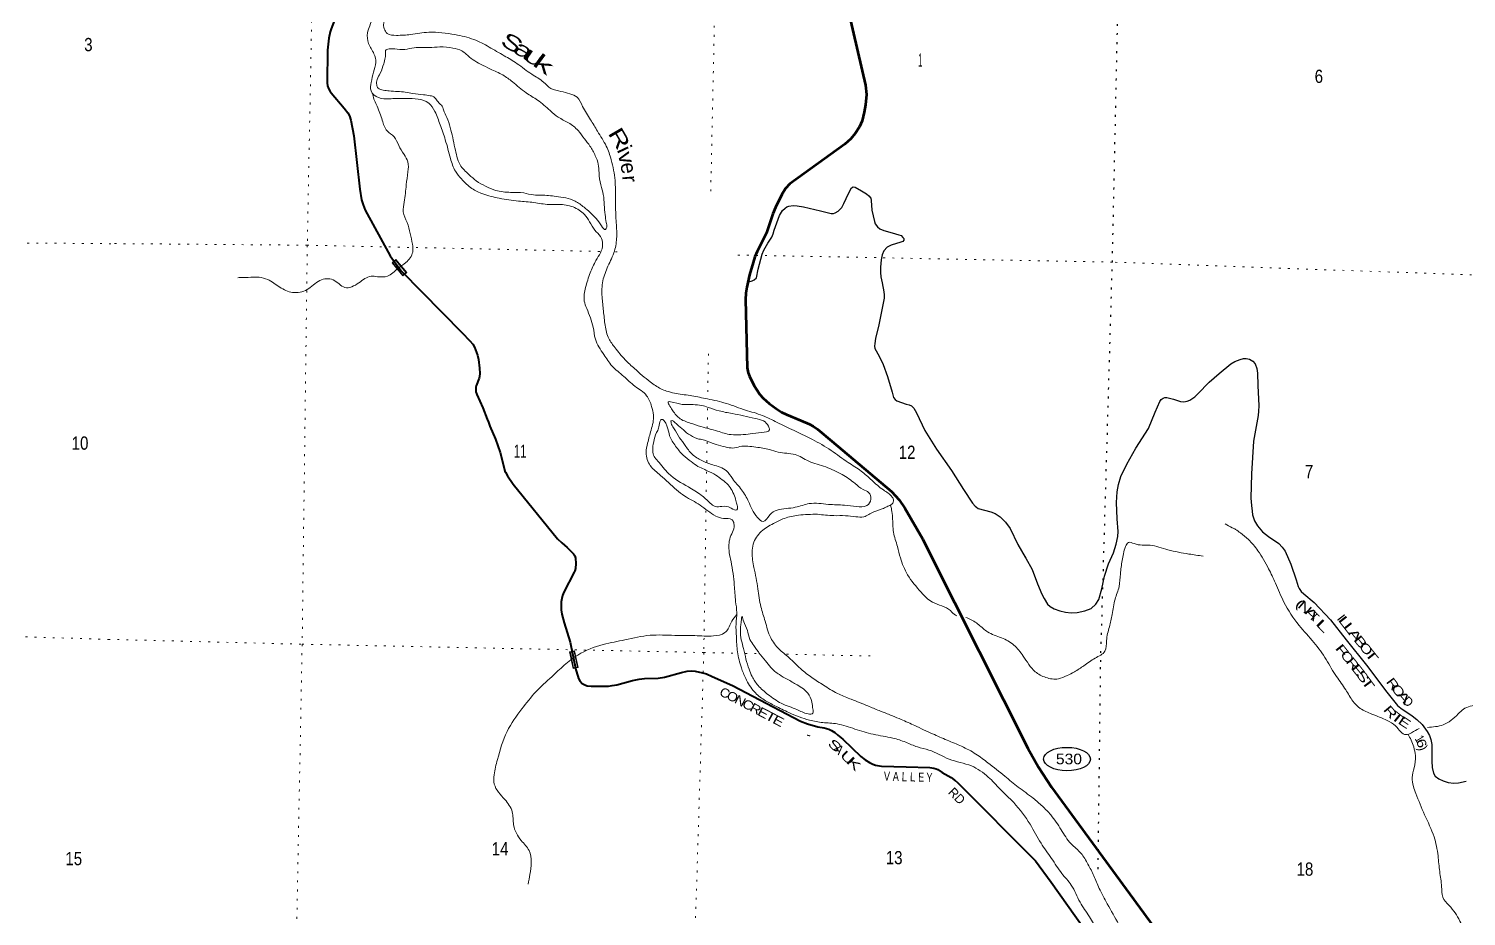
# Model space of a CAD drawing. Header units: feet. Extents: x -1048576 to 137166, y -268550 to 2097152.
# Drawn here: x -154063 to -135091, y 342895 to 354611 of the extents above; entities that cross this region are included whole.
import ezdxf
from ezdxf.enums import TextEntityAlignment as Align

# ---------------------------------------------------------------- set-up
doc = ezdxf.new("R2010")
doc.units = ezdxf.units.FT
doc.header["$LTSCALE"] = 80
doc.linetypes.add('DOTTED', pattern=[1.5, 0.3, -1.2])
for name, color, linetype, lineweight in [('17', 7, 'Continuous', 25), ('23', 7, 'Continuous', 70), ('26', 7, 'Continuous', 40), ('29', 7, 'Continuous', 25), ('39', 7, 'Continuous', 13), ('6', 7, 'DOTTED', 25), ('61', 7, 'Continuous', 13), ('7', 7, 'DOTTED', 13)]:
    doc.layers.add(name, color=color, linetype=linetype, lineweight=lineweight)
for name, color, linetype in [('27', 7, 'Continuous'), ('30', 7, 'Continuous'), ('41', 7, 'Continuous')]:
    doc.layers.add(name, color=color, linetype=linetype)

msp = doc.modelspace()

# ---------------------------------------------------------------- linework, layer by layer
at = {"layer": '17'}
msp.add_ellipse((-140360.46, 344969.58), major_axis=(309.24, -1), ratio=0.500121, dxfattribs=at)
at = {"layer": '23'}
msp.add_lwpolyline([(-143290.95, 355043.67), (-143021.07, 353866.15), (-143008.42, 353744.94), (-143018.51, 353607.45), (-143035.24, 353508.53), (-143064.15, 353395.46), (-143097.82, 353318.11), (-143153.95, 353228.13), (-143212.76, 353157.08), (-143294.08, 353087.32), (-144019.95, 352563.24), (-144074.85, 352501.51), (-144121.72, 352422.25), (-144207.68, 352251.03), (-144242.3, 352168.17), (-144326.52, 351917.95), (-144451.11, 351669.95), (-144478.45, 351599.28), (-144503.99, 351525.16), (-144549.8, 351361.2), (-144585.73, 351198.01), (-144598.5, 351118.78), (-144602.13, 351038.08), (-144579.03, 350136.59), (-144566.59, 350069.59), (-144552.53, 350022.3), (-144491.51, 349905.78), (-144414.6, 349784.6), (-144371.18, 349733.49), (-144291.99, 349661.92), (-144196.21, 349591.63), (-144126.07, 349548.35), (-144063.39, 349520.07), (-143872.27, 349440.05), (-143759.42, 349392.27), (-143708.34, 349364.16), (-143652.85, 349323.81), (-143463.95, 349165.29), (-142676.24, 348500.7), (-142575.5, 348391.65), (-142501.83, 348281.61), (-142263.89, 347872.24), (-142166.08, 347675.74), (-140876.36, 345115.08), (-140736.47, 344861.79), (-140566.35, 344598.26), (-138727.14, 342085.54)], dxfattribs=at)
at = {"layer": '26'}
for points in [[(-150017.54, 354745.66), (-150070.51, 354608.84), (-150083.44, 354569.05), (-150102.27, 354486.63), (-150120.32, 354328.6), (-150125.81, 353897.92), (-150119.92, 353856.7), (-150108.15, 353821.38), (-150085.8, 353780.18), (-150070.59, 353764.38), (-149899.38, 353562.39), (-149850.46, 353502.31), (-149829.28, 353462.27), (-149810.41, 353405.81), (-149770.52, 353197.26), (-149694.22, 352491.32), (-149669.26, 352350.78), (-149650.43, 352284.85), (-149622.81, 352217.76), (-149290.87, 351613.91), (-149225.64, 351520.71), (-149141.9, 351410.16), (-148344.46, 350598.63)], [(-148344.46, 350598.63), (-148240.31, 350492.64), (-148203.1, 350448.08), (-148179.56, 350405.69), (-148141.63, 350303.62), (-148125.43, 350245.56), (-148113.42, 350131.57), (-148108.96, 350059.53), (-148111.9, 350021.26), (-148119.09, 349996.28), (-148156.62, 349897.73), (-148161.32, 349877.62), (-148163.09, 349845.24), (-148160.14, 349818.75), (-148149.96, 349780.48), (-148071.3, 349605.82), (-148010.51, 349455.62), (-147995.99, 349419.01), (-147977.17, 349362.5), (-147904.66, 349191.77), (-147840.13, 349017.28), (-147788.31, 348812.05), (-147777.72, 348770.84), (-147770.59, 348755.87), (-147745.95, 348710.8), (-147667.49, 348599.12), (-147086.61, 347877.23), (-147028.75, 347822.44), (-146956.72, 347764.62), (-146888.72, 347696.45), (-146872.25, 347677.61), (-146855.77, 347654.07), (-146847.36, 347623.95), (-146842.83, 347550.45), (-146847.53, 347483.34), (-146855.19, 347453.31), (-146863.76, 347436.26), (-147000.22, 347171.17), (-147017.57, 347129.52), (-147026.98, 347088.31), (-147034.04, 347047.1), (-147036.78, 346985.73), (-147035.22, 346938.78), (-147025.81, 346882.26), (-146994.97, 346769.08), (-146915.28, 346511.59), (-146840.93, 346147.09), (-146818.12, 346064.55), (-146806.35, 346031.58), (-146788.15, 346003.04), (-146758.11, 345968), (-146725.16, 345947.99), (-146692.21, 345936.21), (-146639.58, 345932.63), (-146532.19, 345931.06)], [(-146532.19, 345931.06), (-146481.58, 345930.32), (-146413.43, 345934.06), (-146361.56, 345939.74), (-146300.37, 345951.52), (-146094.45, 346008.03), (-146008.51, 346024.32), (-145935.59, 346031.58), (-145753.95, 346037.54), (-145671.42, 346051.01), (-145447.85, 346114.59), (-145372.54, 346131.07), (-145316.06, 346135.78), (-145267.81, 346128.72), (-145170.15, 346109.88), (-145118.38, 346095.75), (-145042.93, 346061.64), (-144773.84, 345939.33), (-143876.97, 345468.34), (-143782.82, 345432.87), (-143649.67, 345397.02), (-143563.95, 345383.42), (-143502.76, 345364.58), (-143468.53, 345348.46), (-143425.1, 345322.2), (-143385.09, 345286.87), (-143319.2, 345230.36), (-143083.01, 345002.58), (-143025.02, 344959.55), (-142968.54, 344926.58), (-142923.83, 344903.03), (-142886.17, 344891.26), (-142809.93, 344876.19), (-142480.93, 344866.32), (-142172.1, 344858.71), (-142117.2, 344850.65), (-142087.78, 344842.41), (-142066.01, 344831.21), (-142007.31, 344794.17), (-141889.51, 344725.24), (-141850.09, 344696.41), (-141841.85, 344689.34), (-141801.02, 344654.41), (-140775.61, 343624.35), (-140571, 343345.21), (-140138.18, 342736.15)]]:
    msp.add_lwpolyline(points, dxfattribs=at)
at = {"layer": '29'}
for points in [[(-144571.12, 351264.39), (-144514.79, 351283.22), (-144487.03, 351297.27), (-144460.02, 351321.22), (-144434.93, 351438.21), (-144383.01, 351633.8), (-144361.62, 351688.38), (-144307.26, 351778.72), (-144254.18, 351861.18), (-144238.21, 351904.53), (-144225.23, 351953.9), (-144155.17, 352147.35), (-144114.83, 352211.25), (-144081.82, 352241.78), (-144057.21, 352258.61), (-144033.19, 352269.72), (-143974.62, 352277.39), (-143919.32, 352275.13), (-143835.54, 352258.24), (-143613.99, 352206.19), (-143471.01, 352170.85), (-143443.83, 352170.33), (-143419.13, 352178.58), (-143382, 352200.53), (-143332.71, 352252.7), (-143304.56, 352303.02), (-143243.04, 352433.9), (-143202.11, 352510.38), (-143182.56, 352522.39), (-143155.64, 352518.13), (-143073.28, 352471.09), (-143007, 352430.23), (-142974.63, 352405.14), (-142950.94, 352373.27), (-142943.74, 352345.47), (-142933.97, 352215.58), (-142902.8, 352067.9), (-142890.11, 352036.75), (-142862.98, 351996.91), (-142830.4, 351968.85), (-142778.63, 351945.82), (-142665.87, 351914.73), (-142579.28, 351891.91), (-142550.44, 351880.45), (-142525.07, 351857.19), (-142515.44, 351841.36), (-142513.24, 351820.74), (-142527.78, 351802.25), (-142553.79, 351794.76), (-142681.22, 351753.23), (-142731.51, 351726.02), (-142778.61, 351681.18), (-142801.46, 351625.14), (-142811.8, 351560.21), (-142821.98, 351464.59), (-142821.14, 351392.6), (-142817.81, 351334.93), (-142799.98, 351255.08), (-142778.66, 351139.79), (-142774.5, 351096.19), (-142775.26, 351054.92), (-142802.65, 350901.58), (-142842.48, 350703.89), (-142888.25, 350520.37), (-142896.83, 350453.77), (-142901.87, 350421.04), (-142897.32, 350389.13), (-142839.57, 350287.72), (-142785.9, 350180.28), (-142728.61, 350018.27), (-142667.61, 349813.81), (-142647.98, 349740.94), (-142629.92, 349715.18), (-142605.94, 349698.23), (-142481.15, 349656.95), (-142442.6, 349645.27), (-142411.72, 349632.93), (-142382.89, 349604.13), (-142344.83, 349540.85), (-142235.62, 349307.78), (-142084.13, 349062.28), (-141886.52, 348778.08), (-141726.99, 348528.49), (-141609.33, 348345.86), (-141573.53, 348307.75), (-141555, 348293.35), (-141531.15, 348278.65), (-141364.03, 348233.04), (-141307.99, 348213.17), (-141241.44, 348167.54), (-141170.04, 348095.9), (-141109.43, 348015.11), (-141008.13, 347802.29), (-140912.44, 347635.93)], [(-140379.31, 346909.04), (-140305.14, 346900.39), (-140226.01, 346903.93), (-140124.03, 346927.22), (-140041.98, 346959.21), (-139979.99, 347015.77), (-139940.9, 347075.48), (-139898.79, 347218.8), (-139867.29, 347382.21), (-139813.6, 347545.47), (-139745.89, 347694.49), (-139710.66, 347808.29), (-139688.05, 347907.09), (-139683.26, 347972.83), (-139696.11, 348140.59), (-139706.59, 348356.82), (-139697.45, 348498.16), (-139680.08, 348592.48), (-139649.52, 348699.84), (-139569.04, 348862.15), (-139450.98, 349074.2), (-139285.59, 349333.64), (-139197.19, 349551.2), (-139135.59, 349692.18), (-139118.6, 349716.48), (-139090.89, 349734.29), (-139067.15, 349743.26), (-139042.4, 349742.03), (-138953.8, 349719.19), (-138863.22, 349690.28), (-138816.02, 349687.78), (-138772.8, 349696.03), (-138740, 349709.62), (-138674.03, 349751.64), (-138632.46, 349789.67), (-138481.98, 349944.17), (-138351.98, 350060.43), (-138195.65, 350188.63), (-138143.18, 350219.05), (-138074.17, 350244.34), (-138032.04, 350256.14), (-137995.38, 350257.93), (-137951.77, 350250), (-137906.86, 350222.97), (-137875.59, 350186.22), (-137854.99, 350126.54), (-137845.52, 350062.96), (-137840.69, 349901.31), (-137830.11, 349634.63), (-137831.15, 349561.86), (-137836.24, 349504.96), (-137898.68, 349168.41), (-137924.16, 348734.26), (-137932.62, 348415.13), (-137926.37, 348317.34), (-137915.76, 348243.31), (-137909.86, 348193.85), (-137886.45, 348115.83), (-137846, 348047.74), (-137780.62, 347969.64), (-137701.87, 347905.77), (-137565.9, 347814.61), (-137518.64, 347767.94), (-137479.91, 347713.01), (-137404.54, 347540.77), (-137337.5, 347334.25), (-137308.51, 347249.35), (-137296.15, 347220.54), (-137267.32, 347183.51), (-137232.32, 347152.65), (-137099.63, 347037.65), (-136881.43, 346809.87), (-136673.61, 346541.76), (-136407.76, 346210.62), (-136140.11, 345851.19), (-135996.14, 345678.47), (-135955.65, 345642.38), (-135803.48, 345541.78), (-135743.6, 345494.27), (-135673.21, 345425.72), (-135607.69, 345331.72), (-135576.8, 345280.27), (-135557.67, 345228.96), (-135545.88, 345160.91), (-135543.69, 344942.01), (-135541.66, 344860.41), (-135524.72, 344782.28), (-135500.45, 344745.16), (-135454.66, 344709.07), (-135397.52, 344681.39), (-135327.9, 344661.72), (-135253.43, 344652.63), (-135194.77, 344656.75), (-135091.72, 344676.23)], [(-140916.38, 347642.78), (-140904.47, 347622.07), (-140820.97, 347471.7), (-140747.74, 347283.31), (-140692.27, 347147.58), (-140663.35, 347091.68), (-140615.98, 347015.54), (-140580.98, 346982.62), (-140529.51, 346951.77), (-140455.4, 346925.04), (-140379.31, 346909.04)]]:
    msp.add_lwpolyline(points, dxfattribs=at)
at = {"layer": '39'}
for points in [[(-139726.18, 284721.75), (-139786.61, 284683.23), (-139865.18, 284636.58), (-139935.68, 284589.96), (-139981.99, 284555.51), (-140024.23, 284506.92), (-140030.24, 284490.75), (-140030.24, 284490.75), (-140086.75, 284492.64)], [(-152925.25, 359407.16), (-152823.69, 359298), (-152714.84, 359204.79), (-152523.71, 359093.66), (-152375.63, 359042.01), (-152220.93, 359016.48), (-152023.72, 358998.11), (-151878.56, 358997.01), (-151749.17, 359012.41), (-151511.65, 358993.17), (-151216.57, 358932.31), (-150979.81, 358878.76), (-150741.39, 358809.02), (-150527.51, 358723.65), (-150301.54, 358638.02), (-150155.25, 358596.51), (-149960.64, 358551.95), (-149745.03, 358545.3), (-149611.82, 358550.52), (-149469.23, 358616.12), (-149308, 358703.53), (-149189.46, 358775.71), (-149069.12, 358837.75), (-148950.66, 358905.89), (-148808.02, 358973.51), (-148710.52, 359005.75), (-148633.8, 359010.16), (-148585.69, 358997.01), (-148532.65, 358933.27), (-148501.06, 358811.42), (-148451.95, 358660.92), (-148416.77, 358518.81), (-148437.35, 358408.18), (-148522.84, 358280.77), (-148636.63, 358149.92), (-148712.65, 357994.04), (-148787.24, 357811.86), (-148818.66, 357667.14), (-148824.37, 357499.64), (-148785.03, 357363.49), (-148758.5, 357286.19), (-148782.98, 357181.7), (-148865.46, 357007.77), (-148943.64, 356845.88), (-148997.36, 356695.57), (-149018.61, 356554.66), (-148986.62, 356450.98), (-148901.41, 356291.63), (-148863, 356113.1), (-148884.96, 355939.89), (-148987.01, 355792.64), (-149095.91, 355609.19), (-149219.9, 355381.63), (-149308.24, 355215.91), (-149365.77, 355075.78), (-149437.59, 354927.88), (-149517.61, 354774.1), (-149562.74, 354647.84), (-149590.94, 354557.57), (-149577.88, 354417.95), (-149506.34, 354279.09), (-149482.63, 354165.49), (-149513.69, 354036.91), (-149542.87, 353902.23), (-149545.36, 353789.2), (-149448.47, 353702.3), (-149299.59, 353686.99), (-149214.85, 353689.2), (-149079.77, 353688.32), (-148924.62, 353682.97), (-148784.65, 353629.48), (-148702.4, 353518.67), (-148633.67, 353343.52), (-148565.42, 353146.16), (-148496.28, 352898.3), (-148431.44, 352729.3), (-148353, 352628.66), (-148214.63, 352502.5), (-148069.01, 352430.71), (-147852.5, 352373.56), (-147599.26, 352335.81), (-147396, 352317.31), (-147196.96, 352290.82), (-147065.86, 352292.05), (-146879.09, 352257.75), (-146730.01, 352159.63), (-146661.56, 352063.25), (-146591.45, 351950.67), (-146516.64, 351868.29), (-146488.72, 351762.67), (-146578.05, 351552.55)], [(-143653.42, 348202.07), (-143438.08, 348183.31), (-143282.84, 348182), (-143148.02, 348169), (-143043.17, 348168.77), (-142910.7, 348232.57), (-142798.91, 348272.58), (-142735.76, 348301.52), (-142684.84, 348324.66), (-142649.38, 348378.42), (-142668.42, 348429.32), (-142783.32, 348522.66), (-142937.77, 348651.18), (-143076.27, 348771.29), (-143247.2, 348884.01), (-143473.54, 349044.37), (-143720.4, 349189.01), (-143993.72, 349322.1), (-144211.18, 349427.74), (-144406.88, 349514.74), (-144631.14, 349586.2), (-144887.3, 349674.5), (-145134.1, 349730.28), (-145334.89, 349768.92), (-145541.91, 349799.62), (-145644.12, 349828.07), (-145720.09, 349857.97), (-145861.23, 349949.86), (-146067.11, 350123.91), (-146191.55, 350241.69), (-146325.18, 350400.06), (-146407.2, 350520.97), (-146455.78, 350695.69), (-146477.8, 350885.99), (-146495.92, 351070.15), (-146485.16, 351283.98), (-146418.41, 351476.42), (-146333.34, 351676.54), (-146302.96, 351865.72), (-146310.47, 352073.89), (-146320.01, 352372.97), (-146324.92, 352607.34), (-146375.35, 352881.05), (-146439.96, 353060.15), (-146556.58, 353258.54), (-146648.01, 353409.94), (-146753.03, 353585.87), (-146826.99, 353706.61), (-146920.78, 353751.03), (-147039.03, 353783.86), (-147171.25, 353823.05), (-147268.23, 353905.91), (-147423.22, 354010.21), (-147617.76, 354149.69), (-147788.86, 354254.34), (-147987.97, 354369.68), (-148187.43, 354468.88), (-148438.07, 354532.83), (-148782.19, 354564.45), (-149022.79, 354535.28), (-149210.59, 354523.16), (-149330.98, 354549.97), (-149371.97, 354611.44), (-149378.44, 354684.28), (-149269.63, 354863.69), (-149106.99, 355106.58), (-148922.28, 355435.83), (-148829.38, 355625.68), (-148684.43, 355889.14), (-148626.74, 356128.22), (-148632.41, 356328.27), (-148610.28, 356600.42), (-148583.2, 356731.11), (-148570.06, 356870.17), (-148577.95, 356969.29), (-148569.24, 357090.27), (-148514.21, 357208.24), (-148376.59, 357322.42), (-148239.15, 357428.52), (-147996.1, 357568.7), (-147779.61, 357693.3), (-147550.94, 357821.68), (-147299.7, 357967.74), (-147030.01, 358127.55), (-146788.04, 358310.17), (-146662.83, 358410.47), (-146504.25, 358560.55), (-146355, 358745.16), (-146223.04, 358968.5), (-146125.7, 359176.44), (-146080.63, 359391.56)], [(-148639.62, 353622.33), (-148680.88, 353671.68), (-148732.26, 353719.24), (-148766.39, 353726.03), (-148854.8, 353740.04), (-148993.61, 353755.14), (-149094.02, 353773.45), (-149194.67, 353781.67), (-149305.39, 353790.1), (-149383.81, 353799.86), (-149451.76, 353827.58), (-149470.98, 353870.4), (-149465.39, 353940.96), (-149423.21, 354024.87), (-149378.18, 354147.09), (-149358.26, 354227.44), (-149354.77, 354294.01), (-149354.15, 354322.27), (-149307.3, 354343.48), (-149232.69, 354343.9), (-149097.74, 354336.96), (-148974.21, 354360.56), (-148776.56, 354362.38), (-148635.21, 354371.46), (-148464.16, 354355.67), (-148348.02, 354318.85), (-148288.49, 354275.16), (-148199.35, 354202.57), (-148099.82, 354143.88), (-147970.19, 354078.5), (-147806.56, 354000.27), (-147679.48, 353910.7), (-147497.22, 353763.41), (-147348.06, 353669.33), (-147181.73, 353530.45), (-147074.77, 353443.34), (-146939.27, 353369.75), (-146812.5, 353266.05), (-146728.19, 353157.21), (-146655.67, 353062.76), (-146585.91, 352934.04), (-146546.03, 352822.11), (-146536.39, 352710.83), (-146513.74, 352548.79), (-146480.27, 352420.84), (-146467.08, 352287.27), (-146455.86, 352155.77), (-146439.95, 352054.45), (-146435.32, 351989.73), (-146452.07, 351961.82), (-146503.5, 352007.35), (-146573.96, 352103.78), (-146656.79, 352188.35), (-146733.97, 352254.63), (-146853.17, 352335.95), (-146975.27, 352376.94), (-147101.84, 352397.83), (-147301.11, 352414.23), (-147401.88, 352416.39), (-147528.33, 352443.34), (-147703.59, 352451.14), (-147900.62, 352477.58), (-148034.5, 352532.96), (-148155.97, 352602.21), (-148248.97, 352682.97), (-148318.09, 352749.08), (-148371.08, 352814.84), (-148411.05, 352922.73), (-148438.75, 353038.43), (-148467.97, 353176.38), (-148499.39, 353306.3), (-148544.82, 353440.56), (-148589.04, 353538.45), (-148615.88, 353601.63), (-148639.62, 353622.33)], [(-149520.26, 353745.85), (-149520.18, 353742.21), (-149465.12, 353587.55), (-149396.61, 353402.3), (-149333.12, 353263.62), (-149242.1, 353184.92), (-149180.09, 353070.5), (-149110.12, 352951.87), (-149059.85, 352853.86), (-149058.71, 352722.57), (-149080.67, 352549.36), (-149107.87, 352321.75), (-149120.75, 352194.8), (-149069.45, 352052.33), (-149028.27, 351908.06), (-148999.13, 351766.08), (-148995.35, 351663), (-149085.09, 351525.58), (-149191.72, 351445.08), (-149329.03, 351345.03), (-149462.27, 351337.79), (-149544.82, 351343.6), (-149706.04, 351256.19), (-149890.88, 351195.53), (-150043.94, 351295.75), (-150221.57, 351287.45), (-150389.55, 351167.87), (-150579.94, 351129.55), (-150749.79, 351199.83), (-150908.9, 351300.18), (-151023.16, 351330.91), (-151166.39, 351327.93), (-151245.04, 351327.59), (-151301.56, 351324.77)], [(-146578.05, 351552.55), (-146652.24, 351388.54), (-146712.94, 351195.98), (-146731.01, 351016.63), (-146698.88, 350919.01), (-146613.61, 350670.8), (-146584.79, 350514.68), (-146474.35, 350310.37), (-146364.78, 350158.57), (-146210.5, 350021.98), (-146062.14, 349891.56), (-145907.61, 349767.08), (-145842.19, 349624.31), (-145816.47, 349510.67), (-145849.09, 349311.44), (-145895.19, 349140.78), (-145914.08, 349015.97), (-145859.41, 348843.15), (-145725.11, 348715.06), (-145515.56, 348524.77), (-145404.47, 348441.6), (-145203.45, 348322.18), (-144996.9, 348178.4), (-144892.76, 348145.87), (-144780.25, 348127.3), (-144755.07, 348080.31), (-144803.46, 347897.58), (-144817.95, 347697.96), (-144794.41, 347576.29), (-144750.88, 347264.36), (-144733.38, 347051.94), (-144718.49, 346904.2), (-144727.82, 346754.96), (-144723.45, 346587.25), (-144709.76, 346385), (-144657.91, 346175.89), (-144600.56, 346033.29), (-144485.47, 345857.15), (-144358.75, 345751.43), (-144215.28, 345673.63), (-144029.75, 345582.81), (-143757.69, 345484.08), (-143582.96, 345452.05), (-143393.82, 345433.86), (-143159.38, 345366.22), (-142916.93, 345296.39), (-142659.93, 345246.45), (-142487.71, 345192.27), (-142333.8, 345130.4), (-142181.47, 345088.76), (-141915.9, 344969.97), (-141621.49, 344878.83), (-141398.87, 344732.69), (-141243.07, 344573.84), (-141063.53, 344394.3), (-140848.01, 344108.96), (-140702.27, 343859.46), (-140563.53, 343658.57), (-140428.78, 343459.79), (-140303.12, 343305.63), (-140187.09, 343081), (-140064.29, 342888.53), (-139959.46, 342704.53), (-139880.47, 342537.24), (-139768.72, 342209.7), (-139675.12, 341973.44), (-139565.93, 341712.6), (-139479.91, 341498.71), (-139341.23, 341112.03), (-139226.61, 340822.81), (-139134.63, 340604.75), (-139033.21, 340449.09), (-138923.31, 340220.55), (-138800.1, 339955.38), (-138673.98, 339730.53), (-138536.43, 339384.26), (-138425.49, 339111.27), (-138290.19, 338845.84), (-138103.33, 338540.93), (-137941.69, 338280.98), (-137749.91, 338016.36), (-137612.88, 337829.64), (-137482.2, 337628.93), (-137371.5, 337436.72), (-137273.25, 337228.63), (-137187.44, 337004.64), (-137119.73, 336783.07), (-137032.8, 336518.67), (-136972.53, 336325.53), (-136901.96, 336142.26), (-136814.02, 336015.16)], [(-145096.18, 349613.03), (-144952.19, 349566.84), (-144779.57, 349530.82), (-144628.98, 349501.33), (-144476.52, 349465.75), (-144364.32, 349433.05), (-144301.29, 349365.05), (-144288.25, 349316.31), (-144387.85, 349280.08), (-144539.46, 349263.13), (-144793.77, 349252.44), (-144974.23, 349298.72), (-145190.66, 349359.91), (-145332.82, 349405.37), (-145480.55, 349473.17), (-145570.95, 349580.12), (-145611.8, 349647.64), (-145621.04, 349686.21), (-145594.83, 349685.64), (-145438.29, 349651.99), (-145295.19, 349648.92), (-145180.49, 349638.38), (-145096.18, 349613.03)], [(-145108.78, 348774.53), (-144993.09, 348717.52), (-144911.74, 348657.21), (-144832.55, 348590.88), (-144779.82, 348513.01), (-144741.51, 348421.31), (-144722.96, 348348.21), (-144708.12, 348289.33), (-144716.85, 348259.23), (-144792.95, 348283.07), (-144915.45, 348305.9), (-145002.21, 348303.72), (-145069.75, 348349.6), (-145190.43, 348455.18), (-145357.46, 348561.76), (-145617.71, 348739), (-145761.29, 348903.64), (-145810.34, 348965.28), (-145826.88, 349038.34), (-145814.17, 349157.21), (-145777.2, 349279.61), (-145749.71, 349337.58), (-145733.77, 349420.04), (-145714.88, 349453.96), (-145640.16, 349367.54), (-145604.71, 349237.53), (-145525.05, 349100.52), (-145424.84, 348981.24), (-145319.85, 348896.19), (-145230.48, 348833.68), (-145148.65, 348795.58), (-145108.78, 348774.53)], [(-145100.24, 349162.08), (-144988.18, 349123.33), (-144869.93, 349090.5), (-144769.42, 349076.22), (-144678.28, 349094.46), (-144464.68, 349087.86), (-144287.94, 349055.79), (-144171.75, 349020.98), (-143948.61, 348989.94), (-143769.04, 348903.29), (-143544.91, 348825.77), (-143329.32, 348726.23), (-143156.51, 348607.41), (-143051.38, 348528.42), (-142977.65, 348488.46), (-142947.32, 348400.97), (-143001.63, 348315.3), (-143139, 348304.12), (-143295.89, 348321.62), (-143509.4, 348332.26), (-143761.25, 348341.71), (-143945.82, 348293.16), (-144186.6, 348255.92), (-144282.75, 348193.36), (-144371.37, 348106.41), (-144446.85, 348158.52), (-144563.2, 348369.02), (-144654.55, 348524.46), (-144776.3, 348672.47), (-144852.73, 348773.07), (-145036.46, 348853.75), (-145178.41, 348909.31), (-145307.59, 348994.88), (-145399.83, 349109.95), (-145472.18, 349212.48), (-145546.18, 349331.19), (-145579.2, 349388.45), (-145584.18, 349437.02), (-145512.51, 349395.09), (-145423.55, 349314.42), (-145218.49, 349194.91), (-145142.21, 349179.14), (-145100.24, 349162.08)], [(-136173.57, 332594.57), (-136324.05, 332811.86), (-136440.03, 332947.64), (-136481.48, 333079.79), (-136506.8, 333211.6), (-136488.77, 333298.05), (-136406.08, 333436.37), (-136276.05, 333525.72), (-136117.66, 333667.73), (-135961.72, 333789.59), (-135879.94, 333840.34), (-135759.25, 333918.52), (-135712.82, 334012.44), (-135707.19, 334085.02), (-135729.84, 334337.94), (-135812.58, 334701.2), (-135897.4, 334969.6), (-135969.2, 335280.12), (-136015.89, 335448.73), (-136152.9, 335728.34), (-136236.52, 336051.23), (-136341.42, 336324.1), (-136502.42, 336521.42), (-136814.41, 336820.94), (-136887.12, 336907.32), (-137075.92, 337307.19), (-137172.07, 337519.28), (-137282.23, 337735.71), (-137398.36, 337956.3), (-137561.61, 338234.45), (-137691.76, 338459.39), (-137814.33, 338661.95), (-137933.09, 338854.33), (-138077.12, 339089.66), (-138236.92, 339341.49), (-138380.64, 339590.95), (-138471.01, 339790.79), (-138565.23, 339998.8), (-138678.54, 340255.69), (-138770.61, 340469.71), (-138906.33, 340807.85), (-138973.06, 341073.84), (-139027.68, 341248.69), (-139122.13, 341446.6), (-139273.21, 341819.41), (-139410.81, 342163.65), (-139503.47, 342442.31), (-139675.33, 342787.29), (-139828.64, 343059.17), (-139935.04, 343263.4), (-140004, 343428.46), (-140083.3, 343581.62), (-140174.91, 343724.95), (-140307.19, 343853), (-140438.23, 344037.56), (-140573.07, 344232.31), (-140685.46, 344347.81), (-140806.14, 344453.39), (-141002.56, 344598.97), (-141178.82, 344744.12), (-141402.79, 344920.58), (-141561.59, 345035.06), (-141750.88, 345138.08), (-141942.68, 345218.94), (-142134.39, 345303.83), (-142369.95, 345411.88), (-142547.63, 345492.43), (-142661.54, 345539.31), (-142735.49, 345569.17), (-142839.45, 345609.77), (-142987.31, 345671.51), (-143207.19, 345759.03), (-143367.05, 345825.06), (-143552.22, 345932.03), (-143709.27, 346034.35), (-143854.04, 346144.49), (-144029.86, 346309.83), (-144162.45, 346423.74), (-144270.14, 346569.44), (-144343.94, 346789.12), (-144400.23, 346980.16), (-144439.36, 347217.28), (-144491.67, 347497.09), (-144509.6, 347598.45), (-144515.49, 347697.53), (-144500.95, 347808.29), (-144394.46, 347973.62), (-144234.85, 348079.24), (-144090.2, 348146.82), (-143903.75, 348189.27), (-143653.42, 348202.07)], [(-141812.16, 346860.7), (-141829.7, 346868.44), (-141898.91, 346930.51), (-142134.42, 347040.58), (-142284.8, 347171.03), (-142463.18, 347403.06), (-142559.11, 347625.24), (-142598.14, 347775.52), (-142650.44, 347964.45), (-142662.24, 348160.6), (-142674.13, 348261.83), (-142695.05, 348318.82), (-142695.83, 348319.61)], [(-135713.9, 345375.01), (-135812.51, 345317.57), (-135885.64, 345292.88), (-136024.28, 345406.93), (-136135.59, 345480), (-136335.41, 345563.05), (-136489, 345639.05), (-136585.76, 345732), (-136681.18, 345885.51), (-136802.4, 346057.75), (-136938.59, 346282.81), (-137100.99, 346508.44), (-137297.64, 346734.8), (-137496.55, 347041.99), (-137609.99, 347292.82), (-137698.57, 347482.54), (-137840.54, 347719.84), (-137966.33, 347867.94), (-138071.28, 347955.02), (-138134.8, 348000.81), (-138180.67, 348024.01), (-138272.27, 348076.46)], [(-138564, 347648.53), (-138750.91, 347676.78), (-139027.93, 347733.21), (-139264.56, 347792.82), (-139473.82, 347813.47), (-139550.1, 347829.24), (-139587.58, 347775.52), (-139631.98, 347590.68), (-139656, 347415.5), (-139671.79, 347248.23), (-139725.91, 347079.75), (-139764.63, 346878.64), (-139800.48, 346715.83), (-139838.79, 346532.88), (-139860, 346393.99), (-139989.07, 346301.85), (-140136.45, 346202.02), (-140263.24, 346121.94), (-140359.12, 346071.49), (-140472.97, 346029.51), (-140639.94, 346047.23), (-140779.43, 346122.92), (-140938.19, 346330.3), (-141062.05, 346474.32), (-141225.27, 346570.72), (-141409.05, 346649.38), (-141523.95, 346742.73), (-141661.24, 346826.45), (-141696.21, 346839.18)], [(-147471.33, 343318.14), (-147448.33, 343446.89), (-147430.71, 343606.05), (-147459.53, 343762.17), (-147563.46, 343895.67), (-147663.82, 344099.77), (-147682.16, 344273.84), (-147779.42, 344435.46), (-147918.12, 344638.37), (-147921.45, 344761.63), (-147876.69, 344962.62), (-147749.51, 345335.51), (-147553.42, 345632.2), (-147371.03, 345856.48), (-147160.96, 346055.94), (-146817.87, 346343.42), (-146480.1, 346481.57), (-146194.4, 346544.1), (-145862.39, 346603.62), (-145537.76, 346602.71), (-145271.67, 346599.01), (-145023.72, 346595.71), (-144875.56, 346638.98), (-144832.08, 346690.55), (-144785.56, 346788.51), (-144718.07, 346880.14)], [(-144425.71, 346372.85), (-144341.31, 346268.04), (-144268.7, 346177.63), (-144155.82, 346084.33), (-144052.3, 346023.54), (-143922.85, 345950.08), (-143839.36, 345895.78), (-143764.5, 345815.42), (-143722.79, 345695.37), (-143714.09, 345632.58), (-143713.36, 345574), (-143778.04, 345567.31), (-143924.01, 345622.95), (-144131.89, 345706.17), (-144306.76, 345823.02), (-144437.25, 345940.93), (-144515.29, 346059.73), (-144555.52, 346155.51), (-144596.93, 346289.69), (-144628.16, 346427.68), (-144659.85, 346545.49), (-144669.32, 346664.84), (-144665.74, 346735.45), (-144658.1, 346807.98), (-144649.01, 346854.24), (-144631.98, 346803.39), (-144578.53, 346666.93), (-144544.83, 346549.08), (-144492.19, 346467.17), (-144456.98, 346417.95), (-144425.71, 346372.85)], [(-134377.52, 346199.56), (-134513.88, 346051.03), (-134692.78, 345893.31), (-134875.63, 345739.72), (-134943.12, 345696.74), (-135128.09, 345630.03), (-135198.09, 345564.89), (-135394.82, 345421.69), (-135601.87, 345388.59)], [(-134550.22, 339707.32), (-134535.47, 339764.88), (-134525.18, 339865.63), (-134527.25, 339954.53), (-134527.76, 340023.21), (-134557.07, 340157.12), (-134569.26, 340244.22), (-134583.98, 340400.03), (-134618.05, 340592.62), (-134653.64, 340807.44), (-134638.45, 341039.36), (-134660.33, 341235.71), (-134703.53, 341380.02), (-134804.69, 341547.79), (-134880.45, 341678.67), (-134958.98, 341775.27), (-134976.88, 341969.52), (-135003.56, 342222.53), (-135083.44, 342624.1), (-135173.63, 342832.02), (-135316.31, 343037.03), (-135400.57, 343147.89), (-135415.69, 343285.54), (-135441.56, 343484), (-135463.18, 343692.47), (-135516.16, 343942), (-135640.76, 344235.48), (-135755.55, 344516.63), (-135787.81, 344608.2), (-135803.33, 344727.68), (-135778.4, 344852.36), (-135760.69, 345015.55), (-135784.35, 345131.17), (-135818.67, 345220.76), (-135858.51, 345294.79)]]:
    msp.add_spline(points, degree=3, dxfattribs=at)
at = {"layer": '6'}
msp.add_lwpolyline([(-139949.59, 343518.17), (-139915.56, 346251.8), (-139760.93, 351529.4), (-139646.97, 356791.72), (-139496.65, 362148.17), (-139479.07, 362579.96)], dxfattribs=at)
at = {"layer": '61'}
for p, q in [((-149216.61, 351564.69), (-149073.38, 351391.17)), ((-149073.38, 351391.17), (-149125.42, 351348.2)), ((-146858.14, 346398.73), (-146811.33, 346178.65)), ((-146811.33, 346178.65), (-146877.35, 346164.61))]:
    msp.add_line(p, q, dxfattribs=at)
for points in [[(-149125.42, 351348.2), (-149268.67, 351521.71), (-149216.61, 351564.69)], [(-146877.35, 346164.61), (-146924.17, 346384.68), (-146858.14, 346398.73)]]:
    msp.add_lwpolyline(points, dxfattribs=at)
for points in [[(-149257.41, 351520.63), (-149217.68, 351553.43), (-149084.63, 351392.24), (-149124.34, 351359.45)], [(-146914.67, 346378.51), (-146864.3, 346389.23), (-146820.81, 346184.81), (-146871.18, 346174.09)]]:
    msp.add_lwpolyline(points, close=True, dxfattribs=at)
at = {"layer": '7'}
for p, q in [((-144968.01, 356809), (-145061.9, 352457.04)), ((-146295.27, 351665.63), (-146330.99, 351666.4)), ((-145092.85, 350321.1), (-145102.01, 349725.87)), ((-145103.98, 349598.07), (-145108.11, 349329.51)), ((-145110.81, 349154.64), (-145114.94, 348886.15)), ((-145116.84, 348762.55), (-145122.42, 348400.26)), ((-144606.01, 346365.1), (-144409.98, 346361.07)), ((-144060.6, 346353.88), (-142924.39, 346330.52))]:
    msp.add_line(p, q, dxfattribs=at)
for points in [[(-150173.78, 361506.97), (-150285.3, 356995.84), (-150386.73, 351753.45), (-150454.42, 346486.1), (-150556.47, 341215.45)], [(-152977.76, 351773.06), (-155707.69, 351796.04), (-161058.47, 352100.18), (-161134.96, 352106.9), (-160993.83, 357278.3)], [(-146526.94, 351670.6), (-150386.73, 351753.45), (-152983.45, 351774.86)], [(-122384.33, 351261.58), (-123769.98, 351277.02), (-124207.66, 351272.27), (-129096.75, 351308.56), (-129556.82, 351294.2), (-134421.51, 351340.06), (-139760.93, 351529.4), (-144783.82, 351625.1)], [(-145124.78, 348246.78), (-145153.57, 346376.36), (-145315.46, 341135.26), (-145335.7, 336008.26), (-145368.82, 330754.3), (-145464.14, 325422.93)], [(-171686.76, 346990.41), (-166622.18, 346887.93), (-166299.56, 346883.42), (-161303.01, 346711.65), (-161058.84, 346716.81), (-155784.08, 346634.31), (-153013.69, 346550.03)], [(-153013.69, 346550.03), (-150454.42, 346486.1), (-145153.57, 346376.36), (-144708.19, 346367.2)]]:
    msp.add_lwpolyline(points, dxfattribs=at)

# ---------------------------------------------------------------- texts
at = {"layer": '17', "width": 1.1}
msp.add_text('530', height=140, dxfattribs=at).set_placement((-140334.42, 344901.27), align=Align.CENTER)
at = {"layer": '27'}
for s, rotation, width, p in [('C', 335.557, 1.1, (-144900.45, 345788.17)), ('O', 332.294, 1.15, (-144802.15, 345739.59)), ('N', 332.294, 1.2, (-144699.2, 345685.53)), ('C', 332.294, 1.2, (-144597.92, 345632.35)), ('R', 332.294, 1.2, (-144496.66, 345579.17)), ('E', 332.294, 1.3, (-144395.81, 345526.2)), ('T', 332.294, 1.45, (-144297.47, 345474.56)), ('E', 332.294, 1.3, (-144194.94, 345420.72)), ('-', 344.931, 1.1, (-143782.03, 345235.89)), ('S', 319.382, 1.65, (-143462.3, 345102.78)), ('U', 316.038, 1.65, (-143296.81, 344944.81)), ('K', 316.038, 1.75, (-143215.85, 344866.73)), ('V', 358.282, 0.75, (-142738.28, 344683.96)), ('A', 358.282, 0.75, (-142620.17, 344680.41)), ('L', 358.282, 0.8, (-142507.25, 344677.02)), ('L', 358.588, 0.8, (-142397.88, 344674.22)), ('E', 358.588, 0.7, (-142286.35, 344671.47)), ('Y', 358.588, 0.75, (-142176.73, 344668.77))]:
    msp.add_text(s, height=120, rotation=rotation, dxfattribs=dict(at, width=width)).set_placement(p, align=Align.CENTER)
for s, rotation, p in [('A', 316.038, (-143412.44, 345056.31)), ('R', 314.87, (-141897.48, 344482)), ('D', 314.87, (-141816.78, 344400.93))]:
    msp.add_text(s, height=120, rotation=rotation, dxfattribs=at).set_placement(p, align=Align.CENTER)
at = {"layer": '30'}
for s, rotation, width, p in [('(', 318.597, 1.5, (-137324.43, 346980.55)), ('N', 319.085, 1.55, (-137258.32, 346923.76)), ('A', 317.461, 1.75, (-137173.05, 346845.39)), ('L', 313.769, 2.05, (-137026.16, 346686.29)), ('I', 307.78, 1.15, (-136789.56, 346802.26)), ('L', 307.78, 1.8, (-136740.47, 346742.28)), ('L', 307.984, 1.8, (-136674.17, 346656.97)), ('A', 308.484, 1.65, (-136604.02, 346567.01)), ('F', 308.759, 1.7, (-136776.73, 346366.71)), ('B', 308.759, 1.6, (-136532.55, 346477.88)), ('O', 308.759, 1.4, (-136460.39, 346387.99)), ('T', 308.759, 1.8, (-136387.04, 346296.63)), ('O', 308.759, 1.4, (-136706.34, 346279.03)), ('R', 308.759, 1.45, (-136634.17, 346189.15)), ('E', 308.759, 1.6, (-136563.48, 346101.09)), ('S', 306.673, 1.55, (-136505.12, 346023.24)), ('T', 306.673, 1.75, (-136435.98, 345930.4)), ('R', 306.673, 1.4, (-136107.22, 345924.22)), ('O', 309.813, 1.45, (-136034.05, 345833.28)), ('R', 309.813, 1.5, (-136137.59, 345551.42)), ('A', 309.813, 1.7, (-135962.71, 345747.72)), ('T', 321.666, 1.8, (-136035.38, 345467.02)), ('E', 326.531, 1.45, (-135936.92, 345404.36)), ('1', 300.98, 0.8, (-135756.94, 345208.12)), ('6', 290.237, 1.3, (-135735.98, 345157.34))]:
    msp.add_text(s, height=120, rotation=rotation, dxfattribs=dict(at, width=width)).set_placement(p, align=Align.CENTER)
for s, rotation, p in [('T', 313.769, (-137142.01, 346808.03)), ('D', 315.297, (-135899.35, 345685.21)), (')', 289.954, (-135715.76, 345094.52))]:
    msp.add_text(s, height=120, rotation=rotation, dxfattribs=at).set_placement(p, align=Align.CENTER)
at = {"layer": '41'}
for s, rotation, width, p in [('S', 329.662, 1.55, (-147733.53, 354337.83)), ('a', 327.899, 1.65, (-147585.31, 354247.38)), ('u', 324.776, 1.8, (-147448.65, 354152.71)), ('k', 323.945, 1.9, (-147326.62, 354063.59)), ('R', 300.088, 1.45, (-146354.57, 353112.23)), ('i', 295.2, 1.15, (-146291.12, 352979.14)), ('v', 286.143, 1.15, (-146271.54, 352882.07))]:
    msp.add_text(s, height=200, rotation=rotation, dxfattribs=dict(at, width=width)).set_placement(p, align=Align.CENTER)
for s, rotation, p in [('e', 280.473, (-146243.57, 352755.57)), ('r', 274.738, (-146225.81, 352622.24))]:
    msp.add_text(s, height=200, rotation=rotation, dxfattribs=at).set_placement(p, align=Align.CENTER)
at = {"layer": '7'}
for s, width, p in [('3', 0.85, (-153331.08, 354314.45)), ('1', 0.4, (-142323.41, 354110.76)), ('6', 0.85, (-137091.43, 353895.46)), ('10', 0.85, (-153496.29, 349053.56)), ('11', 0.65, (-147661.85, 348946.45)), ('12', 0.85, (-142581.13, 348932.36)), ('7', 0.85, (-137220.53, 348677.89)), ('14', 0.85, (-147952.95, 343698.04)), ('15', 0.85, (-153579.48, 343568.88)), ('13', 0.85, (-142751.87, 343581.05)), ('18', 0.85, (-137330.3, 343429.81))]:
    msp.add_text(s, height=175, dxfattribs=dict(at, width=width)).set_placement(p)

doc.saveas('drawing.dxf')
